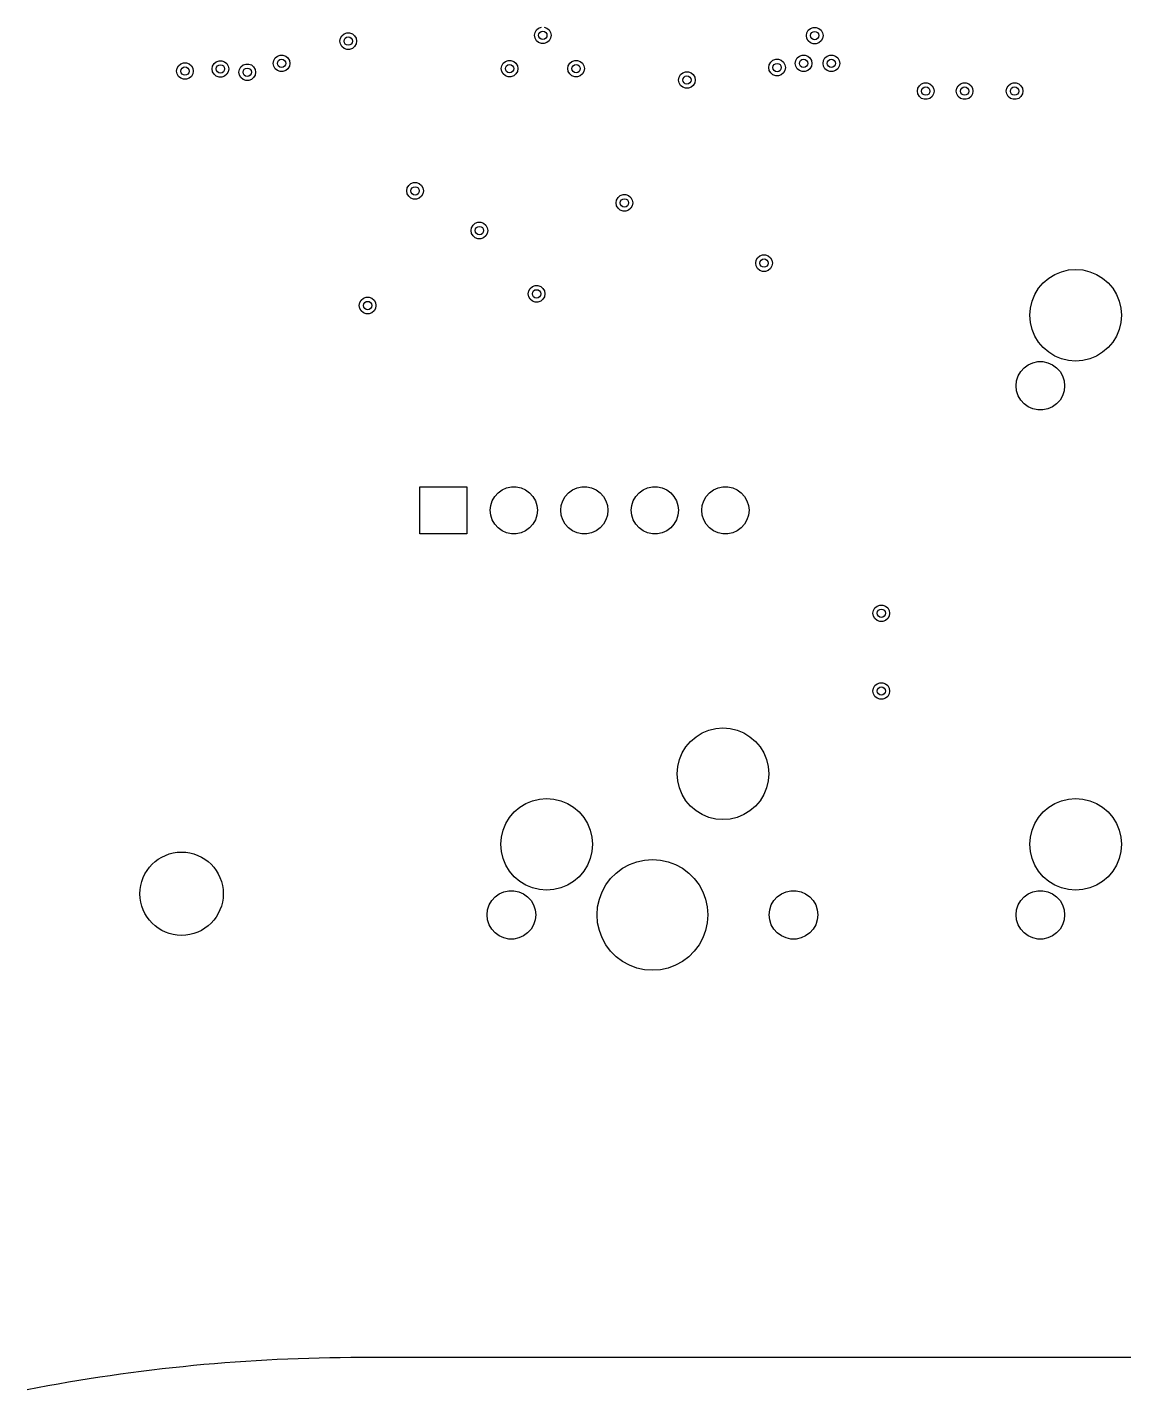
# Model space of a CAD drawing. Extents: x 101 to 518, y -308 to -134.
# Drawn here: x 441.65 to 481.14, y -273.06 to -224 of the extents above; entities that cross this region are included whole.
import ezdxf

# ---------------------------------------------------------------- set-up
doc = ezdxf.new("R2010")
doc.units = 0
doc.layers.add('BLACK', color=7, linetype='CONTINUOUS')

msp = doc.modelspace()

# ---------------------------------------------------------------- linework, layer by layer
at = {"layer": 'BLACK', "linetype": 'CONTINUOUS'}
for p, q in [((459.91946, -224.286581), (459.937552, -224.183975)), ((459.937552, -224.183975), (459.989647, -224.093745)), ((459.989647, -224.093745), (460.06946, -224.026773)), ((460.06946, -224.026773), (460.167366, -223.991139)), ((460.271554, -223.991139), (460.36946, -224.026773)), ((460.36946, -224.026773), (460.449273, -224.093745)), ((460.449273, -224.093745), (460.501368, -224.183975)), ((460.501368, -224.183975), (460.51946, -224.286581)), ((469.70974, -224.296311), (469.727832, -224.193705)), ((469.727832, -224.193705), (469.779927, -224.103475)), ((469.779927, -224.103475), (469.85974, -224.036503)), ((469.85974, -224.036503), (469.957646, -224.000869)), ((469.957646, -224.000869), (470.061834, -224.000869)), ((470.061834, -224.000869), (470.15974, -224.036503)), ((470.15974, -224.036503), (470.239553, -224.103475)), ((470.239553, -224.103475), (470.291648, -224.193705)), ((470.291648, -224.193705), (470.30974, -224.296311)), ((452.90974, -224.496311), (452.927832, -224.393705)), ((452.927832, -224.598917), (452.90974, -224.496311)), ((452.927832, -224.393705), (452.979927, -224.303475)), ((452.979927, -224.689147), (452.927832, -224.598917)), ((452.979927, -224.303475), (453.05974, -224.236503)), ((453.05974, -224.756119), (452.979927, -224.689147)), ((453.05974, -224.236503), (453.157646, -224.200869)), ((453.157646, -224.200869), (453.261834, -224.200869)), ((453.261834, -224.200869), (453.35974, -224.236503)), ((453.35974, -224.236503), (453.439553, -224.303475)), ((453.439553, -224.689147), (453.35974, -224.756119)), ((453.439553, -224.303475), (453.491648, -224.393705)), ((453.491648, -224.598917), (453.439553, -224.689147)), ((453.491648, -224.393705), (453.50974, -224.496311)), ((453.50974, -224.496311), (453.491648, -224.598917)), ((459.937552, -224.389187), (459.91946, -224.286581)), ((459.989647, -224.479417), (459.937552, -224.389187)), ((460.06946, -224.546389), (459.989647, -224.479417)), ((460.167366, -224.582023), (460.06946, -224.546389)), ((460.271554, -224.582023), (460.167366, -224.582023)), ((460.36946, -224.546389), (460.271554, -224.582023)), ((460.449273, -224.479417), (460.36946, -224.546389)), ((460.501368, -224.389187), (460.449273, -224.479417)), ((460.51946, -224.286581), (460.501368, -224.389187)), ((469.727832, -224.398917), (469.70974, -224.296311)), ((469.779927, -224.489147), (469.727832, -224.398917)), ((469.85974, -224.556119), (469.779927, -224.489147)), ((469.957646, -224.591753), (469.85974, -224.556119)), ((470.061834, -224.591753), (469.957646, -224.591753)), ((470.15974, -224.556119), (470.061834, -224.591753)), ((470.239553, -224.489147), (470.15974, -224.556119)), ((470.291648, -224.398917), (470.239553, -224.489147)), ((470.30974, -224.296311), (470.291648, -224.398917)), ((450.527832, -225.193705), (450.579927, -225.103475)), ((450.579927, -225.103475), (450.65974, -225.036503)), ((450.65974, -225.036503), (450.757646, -225.000869)), ((450.757646, -225.000869), (450.861834, -225.000869)), ((450.861834, -225.000869), (450.95974, -225.036503)), ((450.95974, -225.036503), (451.039553, -225.103475)), ((451.039553, -225.103475), (451.091648, -225.193705)), ((453.157646, -224.791753), (453.05974, -224.756119)), ((453.261834, -224.791753), (453.157646, -224.791753)), ((453.35974, -224.756119), (453.261834, -224.791753)), ((468.508261, -225.186503), (468.606167, -225.150869)), ((468.606167, -225.150869), (468.710355, -225.150869)), ((468.710355, -225.150869), (468.808261, -225.186503)), ((469.327832, -225.193705), (469.379927, -225.103475)), ((469.379927, -225.103475), (469.45974, -225.036503)), ((469.45974, -225.036503), (469.557646, -225.000869)), ((469.557646, -225.000869), (469.661834, -225.000869)), ((469.661834, -225.000869), (469.75974, -225.036503)), ((469.75974, -225.036503), (469.839553, -225.103475)), ((469.839553, -225.103475), (469.891648, -225.193705)), ((470.327832, -225.193705), (470.379927, -225.103475)), ((470.379927, -225.103475), (470.45974, -225.036503)), ((470.45974, -225.036503), (470.557646, -225.000869)), ((470.557646, -225.000869), (470.661834, -225.000869)), ((470.661834, -225.000869), (470.75974, -225.036503)), ((470.75974, -225.036503), (470.839553, -225.103475)), ((470.839553, -225.103475), (470.891648, -225.193705)), ((447.032442, -225.573609), (447.050534, -225.471003)), ((447.050534, -225.676215), (447.032442, -225.573609)), ((447.050534, -225.471003), (447.102629, -225.380773)), ((447.102629, -225.380773), (447.182442, -225.313801)), ((447.182442, -225.313801), (447.280348, -225.278167)), ((447.280348, -225.278167), (447.384536, -225.278167)), ((447.384536, -225.278167), (447.482442, -225.313801)), ((447.482442, -225.313801), (447.562255, -225.380773)), ((447.562255, -225.380773), (447.61435, -225.471003)), ((447.61435, -225.471003), (447.632442, -225.573609)), ((447.632442, -225.573609), (447.61435, -225.676215)), ((448.30974, -225.496311), (448.327832, -225.393705)), ((448.327832, -225.598917), (448.30974, -225.496311)), ((448.327832, -225.393705), (448.379927, -225.303475)), ((448.379927, -225.689147), (448.327832, -225.598917)), ((448.379927, -225.303475), (448.45974, -225.236503)), ((448.45974, -225.236503), (448.557646, -225.200869)), ((448.557646, -225.200869), (448.661834, -225.200869)), ((448.661834, -225.200869), (448.75974, -225.236503)), ((448.75974, -225.236503), (448.839553, -225.303475)), ((448.839553, -225.303475), (448.891648, -225.393705)), ((448.891648, -225.598917), (448.839553, -225.689147)), ((448.891648, -225.393705), (448.90974, -225.496311)), ((448.90974, -225.496311), (448.891648, -225.598917)), ((449.273864, -225.61503), (449.291956, -225.512424)), ((449.291956, -225.717636), (449.273864, -225.61503)), ((449.291956, -225.512424), (449.344051, -225.422194)), ((449.344051, -225.422194), (449.423864, -225.355222)), ((449.423864, -225.355222), (449.52177, -225.319588)), ((449.52177, -225.319588), (449.625958, -225.319588)), ((449.625958, -225.319588), (449.723864, -225.355222)), ((449.723864, -225.355222), (449.803677, -225.422194)), ((449.803677, -225.422194), (449.855772, -225.512424)), ((449.855772, -225.512424), (449.873864, -225.61503)), ((449.873864, -225.61503), (449.855772, -225.717636)), ((450.50974, -225.296311), (450.527832, -225.193705)), ((450.527832, -225.398917), (450.50974, -225.296311)), ((450.579927, -225.489147), (450.527832, -225.398917)), ((450.65974, -225.556119), (450.579927, -225.489147)), ((450.757646, -225.591753), (450.65974, -225.556119)), ((450.861834, -225.591753), (450.757646, -225.591753)), ((450.95974, -225.556119), (450.861834, -225.591753)), ((451.039553, -225.489147), (450.95974, -225.556119)), ((451.091648, -225.398917), (451.039553, -225.489147)), ((451.091648, -225.193705), (451.10974, -225.296311)), ((451.10974, -225.296311), (451.091648, -225.398917)), ((458.71948, -225.486571), (458.737572, -225.383965)), ((458.737572, -225.589177), (458.71948, -225.486571)), ((458.737572, -225.383965), (458.789667, -225.293735)), ((458.789667, -225.679407), (458.737572, -225.589177)), ((458.789667, -225.293735), (458.86948, -225.226763)), ((458.86948, -225.226763), (458.967386, -225.191129)), ((458.967386, -225.191129), (459.071574, -225.191129)), ((459.071574, -225.191129), (459.16948, -225.226763)), ((459.16948, -225.226763), (459.249293, -225.293735)), ((459.249293, -225.293735), (459.301388, -225.383965)), ((459.301388, -225.589177), (459.249293, -225.679407)), ((459.301388, -225.383965), (459.31948, -225.486571)), ((459.31948, -225.486571), (459.301388, -225.589177)), ((461.11948, -225.486571), (461.137572, -225.383965)), ((461.137572, -225.589177), (461.11948, -225.486571)), ((461.137572, -225.383965), (461.189667, -225.293735)), ((461.189667, -225.679407), (461.137572, -225.589177)), ((461.189667, -225.293735), (461.26948, -225.226763)), ((461.26948, -225.226763), (461.367386, -225.191129)), ((461.367386, -225.191129), (461.471574, -225.191129)), ((461.471574, -225.191129), (461.56948, -225.226763)), ((461.56948, -225.226763), (461.649293, -225.293735)), ((461.649293, -225.293735), (461.701388, -225.383965)), ((461.701388, -225.589177), (461.649293, -225.679407)), ((461.701388, -225.383965), (461.71948, -225.486571)), ((461.71948, -225.486571), (461.701388, -225.589177)), ((465.179927, -225.703475), (465.25974, -225.636503)), ((465.25974, -225.636503), (465.357646, -225.600869)), ((465.357646, -225.600869), (465.461834, -225.600869)), ((465.461834, -225.600869), (465.55974, -225.636503)), ((465.55974, -225.636503), (465.639553, -225.703475)), ((468.358261, -225.446311), (468.376353, -225.343705)), ((468.376353, -225.548917), (468.358261, -225.446311)), ((468.376353, -225.343705), (468.428448, -225.253475)), ((468.428448, -225.639147), (468.376353, -225.548917)), ((468.428448, -225.253475), (468.508261, -225.186503)), ((468.508261, -225.706119), (468.428448, -225.639147)), ((468.808261, -225.186503), (468.888074, -225.253475)), ((468.888074, -225.639147), (468.808261, -225.706119)), ((468.888074, -225.253475), (468.940169, -225.343705)), ((468.940169, -225.548917), (468.888074, -225.639147)), ((468.940169, -225.343705), (468.958261, -225.446311)), ((468.958261, -225.446311), (468.940169, -225.548917)), ((469.30974, -225.296311), (469.327832, -225.193705)), ((469.327832, -225.398917), (469.30974, -225.296311)), ((469.379927, -225.489147), (469.327832, -225.398917)), ((469.45974, -225.556119), (469.379927, -225.489147)), ((469.557646, -225.591753), (469.45974, -225.556119)), ((469.661834, -225.591753), (469.557646, -225.591753)), ((469.75974, -225.556119), (469.661834, -225.591753)), ((469.839553, -225.489147), (469.75974, -225.556119)), ((469.891648, -225.398917), (469.839553, -225.489147)), ((469.891648, -225.193705), (469.90974, -225.296311)), ((469.90974, -225.296311), (469.891648, -225.398917)), ((470.30974, -225.296311), (470.327832, -225.193705)), ((470.327832, -225.398917), (470.30974, -225.296311)), ((470.379927, -225.489147), (470.327832, -225.398917)), ((470.45974, -225.556119), (470.379927, -225.489147)), ((470.557646, -225.591753), (470.45974, -225.556119)), ((470.661834, -225.591753), (470.557646, -225.591753)), ((470.75974, -225.556119), (470.661834, -225.591753)), ((470.839553, -225.489147), (470.75974, -225.556119)), ((470.891648, -225.398917), (470.839553, -225.489147)), ((470.891648, -225.193705), (470.90974, -225.296311)), ((470.90974, -225.296311), (470.891648, -225.398917)), ((447.102629, -225.766445), (447.050534, -225.676215)), ((447.182442, -225.833417), (447.102629, -225.766445)), ((447.280348, -225.869051), (447.182442, -225.833417)), ((447.384536, -225.869051), (447.280348, -225.869051)), ((447.482442, -225.833417), (447.384536, -225.869051)), ((447.562255, -225.766445), (447.482442, -225.833417)), ((447.61435, -225.676215), (447.562255, -225.766445)), ((448.45974, -225.756119), (448.379927, -225.689147)), ((448.557646, -225.791753), (448.45974, -225.756119)), ((448.661834, -225.791753), (448.557646, -225.791753)), ((448.75974, -225.756119), (448.661834, -225.791753)), ((448.839553, -225.689147), (448.75974, -225.756119)), ((449.344051, -225.807866), (449.291956, -225.717636)), ((449.423864, -225.874838), (449.344051, -225.807866)), ((449.52177, -225.910472), (449.423864, -225.874838)), ((449.625958, -225.910472), (449.52177, -225.910472)), ((449.723864, -225.874838), (449.625958, -225.910472)), ((449.803677, -225.807866), (449.723864, -225.874838)), ((449.855772, -225.717636), (449.803677, -225.807866)), ((458.86948, -225.746379), (458.789667, -225.679407)), ((458.967386, -225.782013), (458.86948, -225.746379)), ((459.071574, -225.782013), (458.967386, -225.782013)), ((459.16948, -225.746379), (459.071574, -225.782013)), ((459.249293, -225.679407), (459.16948, -225.746379)), ((461.26948, -225.746379), (461.189667, -225.679407)), ((461.367386, -225.782013), (461.26948, -225.746379)), ((461.471574, -225.782013), (461.367386, -225.782013)), ((461.56948, -225.746379), (461.471574, -225.782013)), ((461.649293, -225.679407), (461.56948, -225.746379)), ((465.10974, -225.896311), (465.127832, -225.793705)), ((465.127832, -225.998917), (465.10974, -225.896311)), ((465.127832, -225.793705), (465.179927, -225.703475)), ((465.179927, -226.089147), (465.127832, -225.998917)), ((465.25974, -226.156119), (465.179927, -226.089147)), ((465.357646, -226.191753), (465.25974, -226.156119)), ((465.55974, -226.156119), (465.461834, -226.191753)), ((465.639553, -226.089147), (465.55974, -226.156119)), ((465.639553, -225.703475), (465.691648, -225.793705)), ((465.691648, -225.998917), (465.639553, -226.089147)), ((465.691648, -225.793705), (465.70974, -225.896311)), ((465.70974, -225.896311), (465.691648, -225.998917)), ((468.606167, -225.741753), (468.508261, -225.706119)), ((468.710355, -225.741753), (468.606167, -225.741753)), ((468.808261, -225.706119), (468.710355, -225.741753)), ((473.727832, -226.193705), (473.779927, -226.103475)), ((473.779927, -226.103475), (473.85974, -226.036503)), ((473.85974, -226.036503), (473.957646, -226.000869)), ((473.957646, -226.000869), (474.061834, -226.000869)), ((474.061834, -226.000869), (474.15974, -226.036503)), ((474.15974, -226.036503), (474.239553, -226.103475)), ((474.239553, -226.103475), (474.291648, -226.193705)), ((475.127832, -226.193705), (475.179927, -226.103475)), ((475.179927, -226.103475), (475.25974, -226.036503)), ((475.25974, -226.036503), (475.357646, -226.000869)), ((475.357646, -226.000869), (475.461834, -226.000869)), ((475.461834, -226.000869), (475.55974, -226.036503)), ((475.55974, -226.036503), (475.639553, -226.103475)), ((475.639553, -226.103475), (475.691648, -226.193705)), ((476.927832, -226.193705), (476.979927, -226.103475)), ((476.979927, -226.103475), (477.05974, -226.036503)), ((477.05974, -226.036503), (477.157646, -226.000869)), ((477.157646, -226.000869), (477.261834, -226.000869)), ((477.261834, -226.000869), (477.35974, -226.036503)), ((477.35974, -226.036503), (477.439553, -226.103475)), ((477.439553, -226.103475), (477.491648, -226.193705)), ((465.461834, -226.191753), (465.357646, -226.191753)), ((473.70974, -226.296311), (473.727832, -226.193705)), ((473.727832, -226.398917), (473.70974, -226.296311)), ((473.779927, -226.489147), (473.727832, -226.398917)), ((473.85974, -226.556119), (473.779927, -226.489147)), ((473.957646, -226.591753), (473.85974, -226.556119)), ((474.061834, -226.591753), (473.957646, -226.591753)), ((474.15974, -226.556119), (474.061834, -226.591753)), ((474.239553, -226.489147), (474.15974, -226.556119)), ((474.291648, -226.398917), (474.239553, -226.489147)), ((474.291648, -226.193705), (474.30974, -226.296311)), ((474.30974, -226.296311), (474.291648, -226.398917)), ((475.10974, -226.296311), (475.127832, -226.193705)), ((475.127832, -226.398917), (475.10974, -226.296311)), ((475.179927, -226.489147), (475.127832, -226.398917)), ((475.25974, -226.556119), (475.179927, -226.489147)), ((475.357646, -226.591753), (475.25974, -226.556119)), ((475.461834, -226.591753), (475.357646, -226.591753)), ((475.55974, -226.556119), (475.461834, -226.591753)), ((475.639553, -226.489147), (475.55974, -226.556119)), ((475.691648, -226.398917), (475.639553, -226.489147)), ((475.691648, -226.193705), (475.70974, -226.296311)), ((475.70974, -226.296311), (475.691648, -226.398917)), ((476.90974, -226.296311), (476.927832, -226.193705)), ((476.927832, -226.398917), (476.90974, -226.296311)), ((476.979927, -226.489147), (476.927832, -226.398917)), ((477.05974, -226.556119), (476.979927, -226.489147)), ((477.157646, -226.591753), (477.05974, -226.556119)), ((477.261834, -226.591753), (477.157646, -226.591753)), ((477.35974, -226.556119), (477.261834, -226.591753)), ((477.439553, -226.489147), (477.35974, -226.556119)), ((477.491648, -226.398917), (477.439553, -226.489147)), ((477.491648, -226.193705), (477.50974, -226.296311)), ((477.50974, -226.296311), (477.491648, -226.398917)), ((455.46948, -229.626763), (455.567386, -229.591129)), ((455.567386, -229.591129), (455.671574, -229.591129)), ((455.671574, -229.591129), (455.76948, -229.626763)), ((455.31948, -229.886571), (455.337572, -229.783965)), ((455.337572, -229.989177), (455.31948, -229.886571)), ((455.337572, -229.783965), (455.389667, -229.693735)), ((455.389667, -230.079407), (455.337572, -229.989177)), ((455.389667, -229.693735), (455.46948, -229.626763)), ((455.46948, -230.146379), (455.389667, -230.079407)), ((455.76948, -229.626763), (455.849293, -229.693735)), ((455.849293, -230.079407), (455.76948, -230.146379)), ((455.849293, -229.693735), (455.901388, -229.783965)), ((455.901388, -229.989177), (455.849293, -230.079407)), ((455.901388, -229.783965), (455.91948, -229.886571)), ((455.91948, -229.886571), (455.901388, -229.989177)), ((462.929927, -230.126408), (463.00974, -230.059436)), ((463.00974, -230.059436), (463.107646, -230.023802)), ((463.107646, -230.023802), (463.211834, -230.023802)), ((463.211834, -230.023802), (463.30974, -230.059436)), ((463.30974, -230.059436), (463.389553, -230.126408)), ((455.567386, -230.182013), (455.46948, -230.146379)), ((455.671574, -230.182013), (455.567386, -230.182013)), ((455.76948, -230.146379), (455.671574, -230.182013)), ((462.85974, -230.319244), (462.877832, -230.216638)), ((462.877832, -230.42185), (462.85974, -230.319244)), ((462.877832, -230.216638), (462.929927, -230.126408)), ((462.929927, -230.51208), (462.877832, -230.42185)), ((463.00974, -230.579052), (462.929927, -230.51208)), ((463.389553, -230.51208), (463.30974, -230.579052)), ((463.389553, -230.126408), (463.441648, -230.216638)), ((463.441648, -230.42185), (463.389553, -230.51208)), ((463.441648, -230.216638), (463.45974, -230.319244)), ((463.45974, -230.319244), (463.441648, -230.42185)), ((457.704927, -231.122424), (457.78474, -231.055452)), ((457.78474, -231.055452), (457.882646, -231.019818)), ((457.882646, -231.019818), (457.986834, -231.019818)), ((457.986834, -231.019818), (458.08474, -231.055452)), ((458.08474, -231.055452), (458.164553, -231.122424)), ((463.107646, -230.614686), (463.00974, -230.579052)), ((463.211834, -230.614686), (463.107646, -230.614686)), ((463.30974, -230.579052), (463.211834, -230.614686)), ((457.63474, -231.31526), (457.652832, -231.212654)), ((457.652832, -231.417866), (457.63474, -231.31526)), ((457.652832, -231.212654), (457.704927, -231.122424)), ((457.704927, -231.508096), (457.652832, -231.417866)), ((457.78474, -231.575068), (457.704927, -231.508096)), ((458.164553, -231.508096), (458.08474, -231.575068)), ((458.164553, -231.122424), (458.216648, -231.212654)), ((458.216648, -231.417866), (458.164553, -231.508096)), ((458.216648, -231.212654), (458.23474, -231.31526)), ((458.23474, -231.31526), (458.216648, -231.417866)), ((457.882646, -231.610702), (457.78474, -231.575068)), ((457.986834, -231.610702), (457.882646, -231.610702)), ((458.08474, -231.575068), (457.986834, -231.610702)), ((467.88474, -232.49026), (467.902832, -232.387654)), ((467.902832, -232.592866), (467.88474, -232.49026)), ((467.902832, -232.387654), (467.954927, -232.297424)), ((467.954927, -232.297424), (468.03474, -232.230452)), ((468.03474, -232.230452), (468.132646, -232.194818)), ((468.132646, -232.194818), (468.236834, -232.194818)), ((468.236834, -232.194818), (468.33474, -232.230452)), ((468.33474, -232.230452), (468.414553, -232.297424)), ((468.414553, -232.297424), (468.466648, -232.387654)), ((468.466648, -232.387654), (468.48474, -232.49026)), ((468.48474, -232.49026), (468.466648, -232.592866)), ((467.954927, -232.683096), (467.902832, -232.592866)), ((468.03474, -232.750068), (467.954927, -232.683096)), ((468.132646, -232.785702), (468.03474, -232.750068)), ((468.236834, -232.785702), (468.132646, -232.785702)), ((468.33474, -232.750068), (468.236834, -232.785702)), ((468.414553, -232.683096), (468.33474, -232.750068)), ((468.466648, -232.592866), (468.414553, -232.683096)), ((478.437802, -233.031675), (478.658564, -232.896392)), ((478.658564, -232.896392), (478.89777, -232.79731)), ((478.89777, -232.79731), (479.149531, -232.736867)), ((479.149531, -232.736867), (479.407648, -232.716553)), ((479.407648, -232.716553), (479.665765, -232.736867)), ((479.665765, -232.736867), (479.917526, -232.79731)), ((479.917526, -232.79731), (480.156732, -232.896392)), ((480.156732, -232.896392), (480.377494, -233.031675)), ((459.692629, -233.595167), (459.710721, -233.492561)), ((459.710721, -233.492561), (459.762816, -233.402331)), ((459.762816, -233.402331), (459.842629, -233.335359)), ((459.842629, -233.335359), (459.940535, -233.299725)), ((459.940535, -233.299725), (460.044723, -233.299725)), ((460.044723, -233.299725), (460.142629, -233.335359)), ((460.142629, -233.335359), (460.222442, -233.402331)), ((460.222442, -233.402331), (460.274537, -233.492561)), ((460.274537, -233.492561), (460.292629, -233.595167)), ((477.937487, -233.617469), (478.07277, -233.396707)), ((478.07277, -233.396707), (478.240922, -233.199827)), ((478.240922, -233.199827), (478.437802, -233.031675)), ((480.377494, -233.031675), (480.574374, -233.199827)), ((480.574374, -233.199827), (480.742526, -233.396707)), ((480.742526, -233.396707), (480.877809, -233.617469)), ((453.60974, -234.01526), (453.627832, -233.912654)), ((453.627832, -233.912654), (453.679927, -233.822424)), ((453.679927, -233.822424), (453.75974, -233.755452)), ((453.75974, -233.755452), (453.857646, -233.719818)), ((453.857646, -233.719818), (453.961834, -233.719818)), ((453.961834, -233.719818), (454.05974, -233.755452)), ((454.05974, -233.755452), (454.139553, -233.822424)), ((454.139553, -233.822424), (454.191648, -233.912654)), ((454.191648, -233.912654), (454.20974, -234.01526)), ((459.710721, -233.697773), (459.692629, -233.595167)), ((459.762816, -233.788003), (459.710721, -233.697773)), ((459.842629, -233.854975), (459.762816, -233.788003)), ((459.940535, -233.890609), (459.842629, -233.854975)), ((460.044723, -233.890609), (459.940535, -233.890609)), ((460.142629, -233.854975), (460.044723, -233.890609)), ((460.222442, -233.788003), (460.142629, -233.854975)), ((460.274537, -233.697773), (460.222442, -233.788003)), ((460.292629, -233.595167), (460.274537, -233.697773)), ((477.777962, -234.108436), (477.838405, -233.856675)), ((477.838405, -233.856675), (477.937487, -233.617469)), ((480.877809, -233.617469), (480.976891, -233.856675)), ((480.976891, -233.856675), (481.037334, -234.108436)), ((453.627832, -234.117866), (453.60974, -234.01526)), ((453.679927, -234.208096), (453.627832, -234.117866)), ((453.75974, -234.275068), (453.679927, -234.208096)), ((453.857646, -234.310702), (453.75974, -234.275068)), ((453.961834, -234.310702), (453.857646, -234.310702)), ((454.05974, -234.275068), (453.961834, -234.310702)), ((454.139553, -234.208096), (454.05974, -234.275068)), ((454.191648, -234.117866), (454.139553, -234.208096)), ((454.20974, -234.01526), (454.191648, -234.117866)), ((477.757648, -234.366553), (477.777962, -234.108436)), ((477.777962, -234.62467), (477.757648, -234.366553)), ((481.037334, -234.108436), (481.057648, -234.366553)), ((481.057648, -234.366553), (481.037334, -234.62467)), ((477.838405, -234.876431), (477.777962, -234.62467)), ((477.937487, -235.115637), (477.838405, -234.876431)), ((480.976891, -234.876431), (480.877809, -235.115637)), ((481.037334, -234.62467), (480.976891, -234.876431)), ((478.07277, -235.336399), (477.937487, -235.115637)), ((478.240922, -235.533279), (478.07277, -235.336399)), ((480.742526, -235.336399), (480.574374, -235.533279)), ((480.877809, -235.115637), (480.742526, -235.336399)), ((478.437802, -235.701431), (478.240922, -235.533279)), ((478.658564, -235.836714), (478.437802, -235.701431)), ((478.89777, -235.935796), (478.658564, -235.836714)), ((479.149531, -235.996239), (478.89777, -235.935796)), ((479.917526, -235.935796), (479.665765, -235.996239)), ((480.156732, -235.836714), (479.917526, -235.935796)), ((480.377494, -235.701431), (480.156732, -235.836714)), ((480.574374, -235.533279), (480.377494, -235.701431)), ((477.338296, -236.550658), (477.429758, -236.392241)), ((477.429758, -236.392241), (477.552159, -236.256301)), ((477.552159, -236.256301), (477.700148, -236.148781)), ((477.700148, -236.148781), (477.867258, -236.074379)), ((477.867258, -236.074379), (478.046186, -236.036346)), ((478.046186, -236.036346), (478.22911, -236.036346)), ((478.22911, -236.036346), (478.408038, -236.074379)), ((478.408038, -236.074379), (478.575148, -236.148781)), ((478.575148, -236.148781), (478.723137, -236.256301)), ((478.723137, -236.256301), (478.845538, -236.392241)), ((478.845538, -236.392241), (478.937, -236.550658)), ((479.407648, -236.016553), (479.149531, -235.996239)), ((479.665765, -235.996239), (479.407648, -236.016553)), ((477.262648, -236.906553), (477.281769, -236.72463)), ((477.281769, -237.088476), (477.262648, -236.906553)), ((477.281769, -236.72463), (477.338296, -236.550658)), ((478.937, -236.550658), (478.993527, -236.72463)), ((478.993527, -236.72463), (479.012648, -236.906553)), ((479.012648, -236.906553), (478.993527, -237.088476)), ((477.338296, -237.262448), (477.281769, -237.088476)), ((477.429758, -237.420865), (477.338296, -237.262448)), ((477.552159, -237.556805), (477.429758, -237.420865)), ((478.845538, -237.420865), (478.723137, -237.556805)), ((478.937, -237.262448), (478.845538, -237.420865)), ((478.993527, -237.088476), (478.937, -237.262448)), ((477.700148, -237.664325), (477.552159, -237.556805)), ((477.867258, -237.738727), (477.700148, -237.664325)), ((478.046186, -237.77676), (477.867258, -237.738727)), ((478.22911, -237.77676), (478.046186, -237.77676)), ((478.408038, -237.738727), (478.22911, -237.77676)), ((478.575148, -237.664325), (478.408038, -237.738727)), ((478.723137, -237.556805), (478.575148, -237.664325)), ((455.78474, -242.24026), (455.78474, -240.54026)), ((455.78474, -240.54026), (457.48474, -240.54026)), ((457.48474, -240.54026), (457.48474, -242.24026)), ((458.487076, -240.890643), (458.605979, -240.758587)), ((458.605979, -240.758587), (458.74974, -240.654138)), ((458.74974, -240.654138), (458.912076, -240.581862)), ((458.912076, -240.581862), (459.085891, -240.544916)), ((459.085891, -240.544916), (459.263589, -240.544916)), ((459.263589, -240.544916), (459.437404, -240.581862)), ((459.437404, -240.581862), (459.59974, -240.654138)), ((459.59974, -240.654138), (459.743501, -240.758587)), ((459.743501, -240.758587), (459.862404, -240.890643)), ((461.027075, -240.890643), (461.145978, -240.758587)), ((461.145978, -240.758587), (461.289739, -240.654138)), ((461.289739, -240.654138), (461.452075, -240.581862)), ((461.452075, -240.581862), (461.62589, -240.544916)), ((461.62589, -240.544916), (461.803588, -240.544916)), ((461.803588, -240.544916), (461.977403, -240.581862)), ((461.977403, -240.581862), (462.139739, -240.654138)), ((462.139739, -240.654138), (462.2835, -240.758587)), ((462.2835, -240.758587), (462.402403, -240.890643)), ((463.567076, -240.890643), (463.685979, -240.758587)), ((463.685979, -240.758587), (463.82974, -240.654138)), ((463.82974, -240.654138), (463.992076, -240.581862)), ((463.992076, -240.581862), (464.165891, -240.544916)), ((464.165891, -240.544916), (464.343589, -240.544916)), ((464.343589, -240.544916), (464.517404, -240.581862)), ((464.517404, -240.581862), (464.67974, -240.654138)), ((464.67974, -240.654138), (464.823501, -240.758587)), ((464.823501, -240.758587), (464.942404, -240.890643)), ((466.107076, -240.890643), (466.225979, -240.758587)), ((466.225979, -240.758587), (466.36974, -240.654138)), ((466.36974, -240.654138), (466.532076, -240.581862)), ((466.532076, -240.581862), (466.705891, -240.544916)), ((466.705891, -240.544916), (466.883589, -240.544916)), ((466.883589, -240.544916), (467.057404, -240.581862)), ((467.057404, -240.581862), (467.21974, -240.654138)), ((467.21974, -240.654138), (467.363501, -240.758587)), ((467.363501, -240.758587), (467.482404, -240.890643)), ((458.32474, -241.39026), (458.343315, -241.213535)), ((458.343315, -241.213535), (458.398226, -241.044534)), ((458.398226, -241.044534), (458.487076, -240.890643)), ((459.862404, -240.890643), (459.951254, -241.044534)), ((459.951254, -241.044534), (460.006165, -241.213535)), ((460.006165, -241.213535), (460.02474, -241.39026)), ((460.864739, -241.39026), (460.883314, -241.213535)), ((460.883314, -241.213535), (460.938225, -241.044534)), ((460.938225, -241.044534), (461.027075, -240.890643)), ((462.402403, -240.890643), (462.491253, -241.044534)), ((462.491253, -241.044534), (462.546164, -241.213535)), ((462.546164, -241.213535), (462.564739, -241.39026)), ((463.40474, -241.39026), (463.423315, -241.213535)), ((463.423315, -241.213535), (463.478226, -241.044534)), ((463.478226, -241.044534), (463.567076, -240.890643)), ((464.942404, -240.890643), (465.031254, -241.044534)), ((465.031254, -241.044534), (465.086165, -241.213535)), ((465.086165, -241.213535), (465.10474, -241.39026)), ((465.94474, -241.39026), (465.963315, -241.213535)), ((465.963315, -241.213535), (466.018226, -241.044534)), ((466.018226, -241.044534), (466.107076, -240.890643)), ((467.482404, -240.890643), (467.571254, -241.044534)), ((467.571254, -241.044534), (467.626165, -241.213535)), ((467.626165, -241.213535), (467.64474, -241.39026)), ((458.343315, -241.566985), (458.32474, -241.39026)), ((458.398226, -241.735986), (458.343315, -241.566985)), ((458.487076, -241.889877), (458.398226, -241.735986)), ((459.951254, -241.735986), (459.862404, -241.889877)), ((460.006165, -241.566985), (459.951254, -241.735986)), ((460.02474, -241.39026), (460.006165, -241.566985)), ((460.883314, -241.566985), (460.864739, -241.39026)), ((460.938225, -241.735986), (460.883314, -241.566985)), ((461.027075, -241.889877), (460.938225, -241.735986)), ((462.491253, -241.735986), (462.402403, -241.889877)), ((462.546164, -241.566985), (462.491253, -241.735986)), ((462.564739, -241.39026), (462.546164, -241.566985)), ((463.423315, -241.566985), (463.40474, -241.39026)), ((463.478226, -241.735986), (463.423315, -241.566985)), ((463.567076, -241.889877), (463.478226, -241.735986)), ((465.031254, -241.735986), (464.942404, -241.889877)), ((465.086165, -241.566985), (465.031254, -241.735986)), ((465.10474, -241.39026), (465.086165, -241.566985)), ((465.963315, -241.566985), (465.94474, -241.39026)), ((466.018226, -241.735986), (465.963315, -241.566985)), ((466.107076, -241.889877), (466.018226, -241.735986)), ((467.571254, -241.735986), (467.482404, -241.889877)), ((467.626165, -241.566985), (467.571254, -241.735986)), ((467.64474, -241.39026), (467.626165, -241.566985)), ((457.48474, -242.24026), (455.78474, -242.24026)), ((458.605979, -242.021933), (458.487076, -241.889877)), ((458.74974, -242.126382), (458.605979, -242.021933)), ((458.912076, -242.198658), (458.74974, -242.126382)), ((459.085891, -242.235604), (458.912076, -242.198658)), ((459.263589, -242.235604), (459.085891, -242.235604)), ((459.437404, -242.198658), (459.263589, -242.235604)), ((459.59974, -242.126382), (459.437404, -242.198658)), ((459.743501, -242.021933), (459.59974, -242.126382)), ((459.862404, -241.889877), (459.743501, -242.021933)), ((461.145978, -242.021933), (461.027075, -241.889877)), ((461.289739, -242.126382), (461.145978, -242.021933)), ((461.452075, -242.198658), (461.289739, -242.126382)), ((461.62589, -242.235604), (461.452075, -242.198658)), ((461.803588, -242.235604), (461.62589, -242.235604)), ((461.977403, -242.198658), (461.803588, -242.235604)), ((462.139739, -242.126382), (461.977403, -242.198658)), ((462.2835, -242.021933), (462.139739, -242.126382)), ((462.402403, -241.889877), (462.2835, -242.021933)), ((463.685979, -242.021933), (463.567076, -241.889877)), ((463.82974, -242.126382), (463.685979, -242.021933)), ((463.992076, -242.198658), (463.82974, -242.126382)), ((464.165891, -242.235604), (463.992076, -242.198658)), ((464.343589, -242.235604), (464.165891, -242.235604)), ((464.517404, -242.198658), (464.343589, -242.235604)), ((464.67974, -242.126382), (464.517404, -242.198658)), ((464.823501, -242.021933), (464.67974, -242.126382)), ((464.942404, -241.889877), (464.823501, -242.021933)), ((466.225979, -242.021933), (466.107076, -241.889877)), ((466.36974, -242.126382), (466.225979, -242.021933)), ((466.532076, -242.198658), (466.36974, -242.126382)), ((466.705891, -242.235604), (466.532076, -242.198658)), ((466.883589, -242.235604), (466.705891, -242.235604)), ((467.057404, -242.198658), (466.883589, -242.235604)), ((467.21974, -242.126382), (467.057404, -242.198658)), ((467.363501, -242.021933), (467.21974, -242.126382)), ((467.482404, -241.889877), (467.363501, -242.021933)), ((472.25974, -244.836503), (472.357646, -244.800869)), ((472.357646, -244.800869), (472.461834, -244.800869)), ((472.461834, -244.800869), (472.55974, -244.836503)), ((472.10974, -245.096311), (472.127832, -244.993705)), ((472.127832, -245.198917), (472.10974, -245.096311)), ((472.127832, -244.993705), (472.179927, -244.903475)), ((472.179927, -245.289147), (472.127832, -245.198917)), ((472.179927, -244.903475), (472.25974, -244.836503)), ((472.25974, -245.356119), (472.179927, -245.289147)), ((472.55974, -244.836503), (472.639553, -244.903475)), ((472.639553, -245.289147), (472.55974, -245.356119)), ((472.639553, -244.903475), (472.691648, -244.993705)), ((472.691648, -245.198917), (472.639553, -245.289147)), ((472.691648, -244.993705), (472.70974, -245.096311)), ((472.70974, -245.096311), (472.691648, -245.198917)), ((472.357646, -245.391753), (472.25974, -245.356119)), ((472.461834, -245.391753), (472.357646, -245.391753)), ((472.55974, -245.356119), (472.461834, -245.391753)), ((472.127832, -247.793705), (472.179927, -247.703475)), ((472.179927, -247.703475), (472.25974, -247.636503)), ((472.25974, -247.636503), (472.357646, -247.600869)), ((472.357646, -247.600869), (472.461834, -247.600869)), ((472.461834, -247.600869), (472.55974, -247.636503)), ((472.55974, -247.636503), (472.639553, -247.703475)), ((472.639553, -247.703475), (472.691648, -247.793705)), ((472.10974, -247.896311), (472.127832, -247.793705)), ((472.127832, -247.998917), (472.10974, -247.896311)), ((472.179927, -248.089147), (472.127832, -247.998917)), ((472.25974, -248.156119), (472.179927, -248.089147)), ((472.357646, -248.191753), (472.25974, -248.156119)), ((472.461834, -248.191753), (472.357646, -248.191753)), ((472.55974, -248.156119), (472.461834, -248.191753)), ((472.639553, -248.089147), (472.55974, -248.156119)), ((472.691648, -247.998917), (472.639553, -248.089147)), ((472.691648, -247.793705), (472.70974, -247.896311)), ((472.70974, -247.896311), (472.691648, -247.998917)), ((465.37277, -249.906707), (465.540922, -249.709827)), ((465.540922, -249.709827), (465.737802, -249.541675)), ((465.737802, -249.541675), (465.958564, -249.406392)), ((465.958564, -249.406392), (466.19777, -249.30731)), ((466.19777, -249.30731), (466.449531, -249.246867)), ((466.449531, -249.246867), (466.707648, -249.226553)), ((466.707648, -249.226553), (466.965765, -249.246867)), ((466.965765, -249.246867), (467.217526, -249.30731)), ((467.217526, -249.30731), (467.456732, -249.406392)), ((467.456732, -249.406392), (467.677494, -249.541675)), ((467.677494, -249.541675), (467.874374, -249.709827)), ((467.874374, -249.709827), (468.042526, -249.906707)), ((465.138405, -250.366675), (465.237487, -250.127469)), ((465.237487, -250.127469), (465.37277, -249.906707)), ((468.042526, -249.906707), (468.177809, -250.127469)), ((468.177809, -250.127469), (468.276891, -250.366675)), ((465.057648, -250.876553), (465.077962, -250.618436)), ((465.077962, -250.618436), (465.138405, -250.366675)), ((468.276891, -250.366675), (468.337334, -250.618436)), ((468.337334, -250.618436), (468.357648, -250.876553)), ((465.077962, -251.13467), (465.057648, -250.876553)), ((465.138405, -251.386431), (465.077962, -251.13467)), ((468.337334, -251.13467), (468.276891, -251.386431)), ((468.357648, -250.876553), (468.337334, -251.13467)), ((465.237487, -251.625637), (465.138405, -251.386431)), ((465.37277, -251.846399), (465.237487, -251.625637)), ((468.177809, -251.625637), (468.042526, -251.846399)), ((468.276891, -251.386431), (468.177809, -251.625637)), ((459.190922, -252.249827), (459.387802, -252.081675)), ((459.387802, -252.081675), (459.608564, -251.946392)), ((459.608564, -251.946392), (459.84777, -251.84731)), ((459.84777, -251.84731), (460.099531, -251.786867)), ((460.099531, -251.786867), (460.357648, -251.766553)), ((460.357648, -251.766553), (460.615765, -251.786867)), ((460.615765, -251.786867), (460.867526, -251.84731)), ((460.867526, -251.84731), (461.106732, -251.946392)), ((461.106732, -251.946392), (461.327494, -252.081675)), ((461.327494, -252.081675), (461.524374, -252.249827)), ((465.540922, -252.043279), (465.37277, -251.846399)), ((465.737802, -252.211431), (465.540922, -252.043279)), ((467.874374, -252.043279), (467.677494, -252.211431)), ((468.042526, -251.846399), (467.874374, -252.043279)), ((478.240922, -252.249827), (478.437802, -252.081675)), ((478.437802, -252.081675), (478.658564, -251.946392)), ((478.658564, -251.946392), (478.89777, -251.84731)), ((478.89777, -251.84731), (479.149531, -251.786867)), ((479.149531, -251.786867), (479.407648, -251.766553)), ((479.407648, -251.766553), (479.665765, -251.786867)), ((479.665765, -251.786867), (479.917526, -251.84731)), ((479.917526, -251.84731), (480.156732, -251.946392)), ((480.156732, -251.946392), (480.377494, -252.081675)), ((480.377494, -252.081675), (480.574374, -252.249827)), ((458.887487, -252.667469), (459.02277, -252.446707)), ((459.02277, -252.446707), (459.190922, -252.249827)), ((461.524374, -252.249827), (461.692526, -252.446707)), ((461.692526, -252.446707), (461.827809, -252.667469)), ((465.958564, -252.346714), (465.737802, -252.211431)), ((466.19777, -252.445796), (465.958564, -252.346714)), ((466.449531, -252.506239), (466.19777, -252.445796)), ((466.707648, -252.526553), (466.449531, -252.506239)), ((466.965765, -252.506239), (466.707648, -252.526553)), ((467.217526, -252.445796), (466.965765, -252.506239)), ((467.456732, -252.346714), (467.217526, -252.445796)), ((467.677494, -252.211431), (467.456732, -252.346714)), ((477.937487, -252.667469), (478.07277, -252.446707)), ((478.07277, -252.446707), (478.240922, -252.249827)), ((480.574374, -252.249827), (480.742526, -252.446707)), ((480.742526, -252.446707), (480.877809, -252.667469)), ((458.727962, -253.158436), (458.788405, -252.906675)), ((458.788405, -252.906675), (458.887487, -252.667469)), ((461.827809, -252.667469), (461.926891, -252.906675)), ((461.926891, -252.906675), (461.987334, -253.158436)), ((477.777962, -253.158436), (477.838405, -252.906675)), ((477.838405, -252.906675), (477.937487, -252.667469)), ((480.877809, -252.667469), (480.976891, -252.906675)), ((480.976891, -252.906675), (481.037334, -253.158436)), ((458.707648, -253.416553), (458.727962, -253.158436)), ((458.727962, -253.67467), (458.707648, -253.416553)), ((461.987334, -253.158436), (462.007648, -253.416553)), ((462.007648, -253.416553), (461.987334, -253.67467)), ((477.757648, -253.416553), (477.777962, -253.158436)), ((477.777962, -253.67467), (477.757648, -253.416553)), ((481.037334, -253.158436), (481.057648, -253.416553)), ((481.057648, -253.416553), (481.037334, -253.67467)), ((458.788405, -253.926431), (458.727962, -253.67467)), ((458.887487, -254.165637), (458.788405, -253.926431)), ((461.926891, -253.926431), (461.827809, -254.165637)), ((461.987334, -253.67467), (461.926891, -253.926431)), ((463.339352, -254.142838), (463.605901, -254.04342)), ((463.605901, -254.04342), (463.883886, -253.982948)), ((463.883886, -253.982948), (464.167648, -253.962653)), ((464.167648, -253.962653), (464.45141, -253.982948)), ((464.45141, -253.982948), (464.729395, -254.04342)), ((464.729395, -254.04342), (464.995944, -254.142838)), ((477.838405, -253.926431), (477.777962, -253.67467)), ((477.937487, -254.165637), (477.838405, -253.926431)), ((480.976891, -253.926431), (480.877809, -254.165637)), ((481.037334, -253.67467), (480.976891, -253.926431)), ((459.02277, -254.386399), (458.887487, -254.165637)), ((459.190922, -254.583279), (459.02277, -254.386399)), ((459.387802, -254.751431), (459.190922, -254.583279)), ((461.524374, -254.583279), (461.327494, -254.751431)), ((461.692526, -254.386399), (461.524374, -254.583279)), ((461.827809, -254.165637), (461.692526, -254.386399)), ((462.660759, -254.650826), (462.861921, -254.449664)), ((462.861921, -254.449664), (463.089664, -254.279178)), ((463.089664, -254.279178), (463.339352, -254.142838)), ((464.995944, -254.142838), (465.245632, -254.279178)), ((465.245632, -254.279178), (465.473375, -254.449664)), ((465.473375, -254.449664), (465.674537, -254.650826)), ((478.07277, -254.386399), (477.937487, -254.165637)), ((478.240922, -254.583279), (478.07277, -254.386399)), ((478.437802, -254.751431), (478.240922, -254.583279)), ((480.574374, -254.583279), (480.377494, -254.751431)), ((480.742526, -254.386399), (480.574374, -254.583279)), ((480.877809, -254.165637), (480.742526, -254.386399)), ((458.817258, -255.124379), (458.996186, -255.086346)), ((458.996186, -255.086346), (459.17911, -255.086346)), ((459.17911, -255.086346), (459.358038, -255.124379)), ((459.608564, -254.886714), (459.387802, -254.751431)), ((459.84777, -254.985796), (459.608564, -254.886714)), ((460.099531, -255.046239), (459.84777, -254.985796)), ((460.357648, -255.066553), (460.099531, -255.046239)), ((460.615765, -255.046239), (460.357648, -255.066553)), ((460.867526, -254.985796), (460.615765, -255.046239)), ((461.106732, -254.886714), (460.867526, -254.985796)), ((461.327494, -254.751431), (461.106732, -254.886714)), ((462.353933, -255.128257), (462.490273, -254.878569)), ((462.490273, -254.878569), (462.660759, -254.650826)), ((465.674537, -254.650826), (465.845023, -254.878569)), ((465.845023, -254.878569), (465.981363, -255.128257)), ((468.977258, -255.124379), (469.156186, -255.086346)), ((469.156186, -255.086346), (469.33911, -255.086346)), ((469.33911, -255.086346), (469.518038, -255.124379)), ((477.867258, -255.124379), (478.046186, -255.086346)), ((478.046186, -255.086346), (478.22911, -255.086346)), ((478.22911, -255.086346), (478.408038, -255.124379)), ((478.658564, -254.886714), (478.437802, -254.751431)), ((478.89777, -254.985796), (478.658564, -254.886714)), ((479.149531, -255.046239), (478.89777, -254.985796)), ((479.407648, -255.066553), (479.149531, -255.046239)), ((479.665765, -255.046239), (479.407648, -255.066553)), ((479.917526, -254.985796), (479.665765, -255.046239)), ((480.156732, -254.886714), (479.917526, -254.985796)), ((480.377494, -254.751431), (480.156732, -254.886714)), ((458.288296, -255.600658), (458.379758, -255.442241)), ((458.379758, -255.442241), (458.502159, -255.306301)), ((458.502159, -255.306301), (458.650148, -255.198781)), ((458.650148, -255.198781), (458.817258, -255.124379)), ((459.358038, -255.124379), (459.525148, -255.198781)), ((459.525148, -255.198781), (459.673137, -255.306301)), ((459.673137, -255.306301), (459.795538, -255.442241)), ((459.795538, -255.442241), (459.887, -255.600658)), ((462.194043, -255.672791), (462.254515, -255.394806)), ((462.254515, -255.394806), (462.353933, -255.128257)), ((465.981363, -255.128257), (466.080781, -255.394806)), ((466.080781, -255.394806), (466.141253, -255.672791)), ((468.448296, -255.600658), (468.539758, -255.442241)), ((468.539758, -255.442241), (468.662159, -255.306301)), ((468.662159, -255.306301), (468.810148, -255.198781)), ((468.810148, -255.198781), (468.977258, -255.124379)), ((469.518038, -255.124379), (469.685148, -255.198781)), ((469.685148, -255.198781), (469.833137, -255.306301)), ((469.833137, -255.306301), (469.955538, -255.442241)), ((469.955538, -255.442241), (470.047, -255.600658)), ((477.338296, -255.600658), (477.429758, -255.442241)), ((477.429758, -255.442241), (477.552159, -255.306301)), ((477.552159, -255.306301), (477.700148, -255.198781)), ((477.700148, -255.198781), (477.867258, -255.124379)), ((478.408038, -255.124379), (478.575148, -255.198781)), ((478.575148, -255.198781), (478.723137, -255.306301)), ((478.723137, -255.306301), (478.845538, -255.442241)), ((478.845538, -255.442241), (478.937, -255.600658)), ((458.212648, -255.956553), (458.231769, -255.77463)), ((458.231769, -256.138476), (458.212648, -255.956553)), ((458.231769, -255.77463), (458.288296, -255.600658)), ((459.887, -255.600658), (459.943527, -255.77463)), ((459.943527, -255.77463), (459.962648, -255.956553)), ((459.962648, -255.956553), (459.943527, -256.138476)), ((462.173748, -255.956553), (462.194043, -255.672791)), ((462.194043, -256.240315), (462.173748, -255.956553)), ((466.141253, -255.672791), (466.161548, -255.956553)), ((466.161548, -255.956553), (466.141253, -256.240315)), ((468.372648, -255.956553), (468.391769, -255.77463)), ((468.391769, -256.138476), (468.372648, -255.956553)), ((468.391769, -255.77463), (468.448296, -255.600658)), ((470.047, -255.600658), (470.103527, -255.77463)), ((470.103527, -255.77463), (470.122648, -255.956553)), ((470.122648, -255.956553), (470.103527, -256.138476)), ((477.262648, -255.956553), (477.281769, -255.77463)), ((477.281769, -256.138476), (477.262648, -255.956553)), ((477.281769, -255.77463), (477.338296, -255.600658)), ((478.937, -255.600658), (478.993527, -255.77463)), ((478.993527, -255.77463), (479.012648, -255.956553)), ((479.012648, -255.956553), (478.993527, -256.138476)), ((458.288296, -256.312448), (458.231769, -256.138476)), ((458.379758, -256.470865), (458.288296, -256.312448)), ((458.502159, -256.606805), (458.379758, -256.470865)), ((459.795538, -256.470865), (459.673137, -256.606805)), ((459.887, -256.312448), (459.795538, -256.470865)), ((459.943527, -256.138476), (459.887, -256.312448)), ((462.254515, -256.5183), (462.194043, -256.240315)), ((462.353933, -256.784849), (462.254515, -256.5183)), ((466.080781, -256.5183), (465.981363, -256.784849)), ((466.141253, -256.240315), (466.080781, -256.5183)), ((468.448296, -256.312448), (468.391769, -256.138476)), ((468.539758, -256.470865), (468.448296, -256.312448)), ((468.662159, -256.606805), (468.539758, -256.470865)), ((469.955538, -256.470865), (469.833137, -256.606805)), ((470.047, -256.312448), (469.955538, -256.470865)), ((470.103527, -256.138476), (470.047, -256.312448)), ((477.338296, -256.312448), (477.281769, -256.138476)), ((477.429758, -256.470865), (477.338296, -256.312448)), ((477.552159, -256.606805), (477.429758, -256.470865)), ((478.845538, -256.470865), (478.723137, -256.606805)), ((478.937, -256.312448), (478.845538, -256.470865)), ((478.993527, -256.138476), (478.937, -256.312448)), ((458.650148, -256.714325), (458.502159, -256.606805)), ((458.817258, -256.788727), (458.650148, -256.714325)), ((458.996186, -256.82676), (458.817258, -256.788727)), ((459.17911, -256.82676), (458.996186, -256.82676)), ((459.358038, -256.788727), (459.17911, -256.82676)), ((459.525148, -256.714325), (459.358038, -256.788727)), ((459.673137, -256.606805), (459.525148, -256.714325)), ((462.490273, -257.034537), (462.353933, -256.784849)), ((462.660759, -257.26228), (462.490273, -257.034537)), ((465.845023, -257.034537), (465.674537, -257.26228)), ((465.981363, -256.784849), (465.845023, -257.034537)), ((468.810148, -256.714325), (468.662159, -256.606805)), ((468.977258, -256.788727), (468.810148, -256.714325)), ((469.156186, -256.82676), (468.977258, -256.788727)), ((469.33911, -256.82676), (469.156186, -256.82676)), ((469.518038, -256.788727), (469.33911, -256.82676)), ((469.685148, -256.714325), (469.518038, -256.788727)), ((469.833137, -256.606805), (469.685148, -256.714325)), ((477.700148, -256.714325), (477.552159, -256.606805)), ((477.867258, -256.788727), (477.700148, -256.714325)), ((478.046186, -256.82676), (477.867258, -256.788727)), ((478.22911, -256.82676), (478.046186, -256.82676)), ((478.408038, -256.788727), (478.22911, -256.82676)), ((478.575148, -256.714325), (478.408038, -256.788727)), ((478.723137, -256.606805), (478.575148, -256.714325)), ((462.861921, -257.463442), (462.660759, -257.26228)), ((463.089664, -257.633928), (462.861921, -257.463442)), ((465.473375, -257.463442), (465.245632, -257.633928)), ((465.674537, -257.26228), (465.473375, -257.463442)), ((463.339352, -257.770268), (463.089664, -257.633928)), ((463.605901, -257.869686), (463.339352, -257.770268)), ((463.883886, -257.930158), (463.605901, -257.869686)), ((464.167648, -257.950453), (463.883886, -257.930158)), ((464.45141, -257.930158), (464.167648, -257.950453)), ((464.729395, -257.869686), (464.45141, -257.930158)), ((464.995944, -257.770268), (464.729395, -257.869686)), ((465.245632, -257.633928), (464.995944, -257.770268)), ((511.80974, -271.896311), (453.679714, -271.896311))]:
    msp.add_line(p, q, dxfattribs=at)
at = {"layer": 'BLACK'}
for centre, radius in [((460.21946, -224.286581), 0.15), ((470.00974, -224.296311), 0.15), ((453.20974, -224.496311), 0.15), ((450.80974, -225.296311), 0.15), ((469.60974, -225.296311), 0.15), ((470.60974, -225.296311), 0.15), ((447.332442, -225.573609), 0.15), ((448.60974, -225.496311), 0.15), ((449.573864, -225.61503), 0.15), ((459.01948, -225.486571), 0.15), ((461.41948, -225.486571), 0.15), ((468.658261, -225.446311), 0.15), ((465.40974, -225.896311), 0.15), ((474.00974, -226.296311), 0.15), ((475.40974, -226.296311), 0.15), ((477.20974, -226.296311), 0.15), ((455.61948, -229.886571), 0.15), ((463.15974, -230.319244), 0.15), ((457.93474, -231.31526), 0.15), ((468.18474, -232.49026), 0.15), ((459.992629, -233.595167), 0.15), ((453.90974, -234.01526), 0.15), ((472.40974, -245.096311), 0.15), ((472.40974, -247.896311), 0.15), ((447.20974, -255.196311), 1.5)]:
    msp.add_circle(centre, radius, dxfattribs=at)
msp.add_arc((453.6797, -334.8963), 62.999987, 89.99998727, 101.00677251, dxfattribs=at)

doc.saveas('drawing.dxf')
